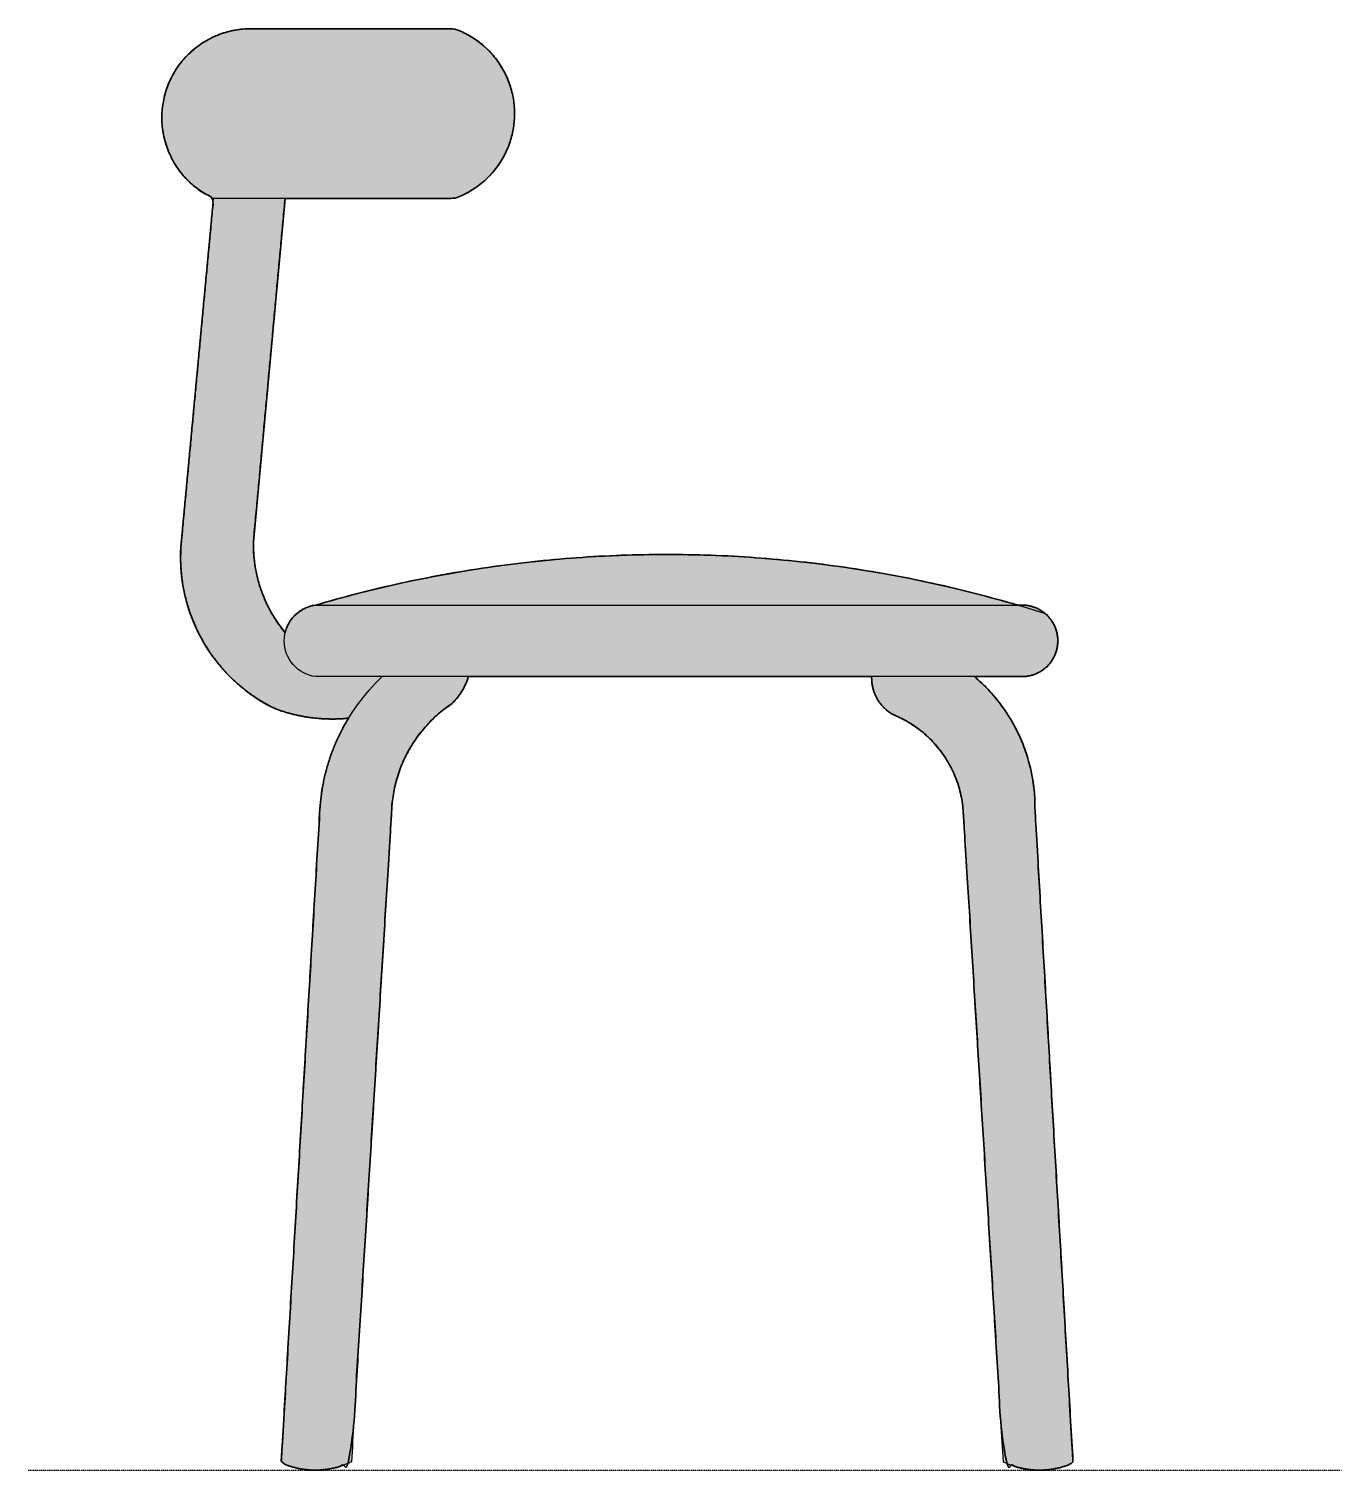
# Model space of a CAD drawing. Header units: millimetres. Extents: x 0 to 1796, y -927 to 754.
# Drawn here: x 1108 to 1796, y 0 to 754 of the extents above; entities that cross this region are included whole.
import ezdxf

# ---------------------------------------------------------------- set-up
doc = ezdxf.new("R2010")
doc.units = ezdxf.units.MM
doc.linetypes.add('Dots', pattern=[1, 0, -1])
doc.layers.add('Blocks', color=7, linetype='Continuous')
doc.layers.add('Blocks$Fill', color=7, linetype='Continuous', true_color=0xffffff)
for name, color, linetype, lineweight, true_color in [('Blocks$Inner', 7, 'Continuous', 25, 0x007f00), ('Blocks$Outline', 7, 'Continuous', 35, 0xff3f3f), ('Groud', 7, 'Dots', 25, 0x243775)]:
    doc.layers.add(name, color=color, linetype=linetype, lineweight=lineweight, true_color=true_color)

# ---------------------------------------------------------------- blocks, each defined once
blk = doc.blocks.new('Torno Chair Side')
at = {"layer": 'Blocks$Fill', "extrusion": (0, 0, -1)}
blk.add_hatch(color=256, dxfattribs=at).paths.add_polyline_path([(-167.15, 393.09), (-164.7, 392.88), (-162.23, 392.74), (-159.75, 392.68), (-157.27, 392.68), (-154.78, 392.76), (-152.3, 392.91), (-149.82, 393.13), (-147.34, 393.43), (-144.88, 393.79), (-142.42, 394.23), (-139.99, 394.74), (-137.57, 395.31), (-135.17, 395.96), (-132.8, 396.68), (-130.45, 397.46), (-128.14, 398.3), (-126.74, 399.02), (-125.35, 399.76), (-123.96, 400.54), (-122.58, 401.34), (-121.21, 402.17), (-119.84, 403.03), (-118.49, 403.92), (-117.15, 404.84), (-115.81, 405.79), (-114.5, 406.76), (-113.19, 407.77), (-111.9, 408.8), (-110.62, 409.86), (-109.36, 410.95), (-108.11, 412.07), (-106.89, 413.21), (-105.68, 414.38), (-104.49, 415.57), (-103.32, 416.79), (-102.17, 418.04), (-101.04, 419.31), (-99.94, 420.61), (-98.86, 421.92), (-97.8, 423.27), (-96.77, 424.63), (-95.76, 426.02), (-94.78, 427.42), (-93.82, 428.85), (-92.9, 430.29), (-92, 431.76), (-91.12, 433.24), (-90.28, 434.74), (-89.47, 436.26), (-88.68, 437.79), (-87.93, 439.33), (-87.21, 440.89), (-86.52, 442.46), (-85.86, 444.04), (-85.23, 445.64), (-84.63, 447.24), (-84.07, 448.85), (-83.53, 450.47), (-83.03, 452.1), (-82.56, 453.73), (-82.13, 455.37), (-81.73, 457.01), (-81.35, 458.66), (-81.02, 460.31), (-80.71, 461.95), (-80.44, 463.6), (-80.19, 465.25), (-79.98, 466.9), (-79.81, 468.54), (-79.66, 470.18), (-79.54, 471.82), (-79.46, 473.45), (-79.4, 475.08), (-79.38, 476.7), (-79.38, 478.31), (-79.42, 479.92), (-79.48, 481.51), (-79.57, 483.1), (-79.69, 484.67), (-79.84, 486.24), (-96.6, 664.92), (-95.79, 665.3), (-94.98, 665.7), (-94.18, 666.12), (-93.38, 666.56), (-92.58, 667.01), (-91.79, 667.48), (-91.01, 667.98), (-90.23, 668.49), (-89.45, 669.02), (-88.68, 669.56), (-87.92, 670.13), (-87.17, 670.71), (-86.43, 671.31), (-85.7, 671.93), (-84.98, 672.57), (-84.26, 673.22), (-83.56, 673.89), (-82.87, 674.58), (-82.2, 675.28), (-81.53, 676), (-80.88, 676.74), (-80.25, 677.49), (-79.63, 678.26), (-79.02, 679.04), (-78.43, 679.83), (-77.86, 680.64), (-77.3, 681.46), (-76.76, 682.3), (-76.24, 683.15), (-75.73, 684.01), (-75.24, 684.88), (-74.78, 685.76), (-74.33, 686.65), (-73.9, 687.54), (-73.49, 688.45), (-73.1, 689.37), (-72.73, 690.29), (-72.38, 691.22), (-72.05, 692.16), (-71.74, 693.1), (-71.45, 694.04), (-71.18, 694.99), (-70.94, 695.95), (-70.71, 696.9), (-70.5, 697.86), (-70.32, 698.82), (-70.15, 699.78), (-70.01, 700.74), (-69.89, 701.7), (-69.79, 702.65), (-69.7, 703.61), (-69.64, 704.56), (-69.6, 705.51), (-69.57, 706.46), (-69.57, 707.4), (-69.58, 708.34), (-69.62, 709.27), (-69.67, 710.2), (-69.74, 711.11), (-69.83, 712.03), (-69.93, 712.93), (-70.05, 713.83), (-70.19, 714.72), (-70.35, 715.6), (-70.52, 716.48), (-70.71, 717.36), (-70.92, 718.24), (-71.14, 719.13), (-71.39, 720.01), (-71.65, 720.89), (-71.94, 721.78), (-72.24, 722.66), (-72.56, 723.54), (-72.9, 724.42), (-73.26, 725.29), (-73.64, 726.16), (-74.04, 727.03), (-74.46, 727.89), (-74.9, 728.75), (-75.36, 729.6), (-75.84, 730.45), (-76.33, 731.28), (-76.85, 732.11), (-77.39, 732.93), (-77.94, 733.74), (-78.51, 734.54), (-79.1, 735.33), (-79.71, 736.11), (-80.33, 736.88), (-80.98, 737.64), (-81.64, 738.38), (-82.31, 739.11), (-83.01, 739.82), (-83.71, 740.52), (-84.44, 741.21), (-85.18, 741.88), (-85.93, 742.53), (-86.69, 743.17), (-87.47, 743.79), (-88.27, 744.4), (-89.07, 744.98), (-89.88, 745.55), (-90.71, 746.1), (-91.55, 746.63), (-92.39, 747.14), (-93.25, 747.64), (-94.11, 748.11), (-94.98, 748.57), (-95.86, 749), (-96.74, 749.41), (-97.63, 749.81), (-98.52, 750.18), (-99.42, 750.54), (-100.33, 750.88), (-101.23, 751.19), (-102.14, 751.49), (-103.05, 751.76), (-103.96, 752.02), (-104.87, 752.25), (-105.79, 752.47), (-106.7, 752.66), (-107.61, 752.84), (-108.52, 753), (-109.42, 753.14), (-110.33, 753.26), (-111.23, 753.36), (-112.12, 753.45), (-113.02, 753.52), (-222.73, 753.52), (-223.53, 753.22), (-224.32, 752.92), (-225.12, 752.59), (-225.91, 752.25), (-226.71, 751.9), (-227.49, 751.53), (-228.28, 751.14), (-229.06, 750.73), (-229.84, 750.31), (-230.61, 749.87), (-231.38, 749.41), (-232.14, 748.94), (-232.9, 748.46), (-233.65, 747.95), (-234.39, 747.43), (-235.12, 746.9), (-235.85, 746.34), (-236.56, 745.78), (-237.27, 745.19), (-237.97, 744.59), (-238.66, 743.98), (-239.33, 743.35), (-240, 742.71), (-240.65, 742.06), (-241.29, 741.39), (-241.92, 740.7), (-242.54, 740), (-243.14, 739.3), (-243.73, 738.57), (-244.31, 737.84), (-244.87, 737.09), (-245.41, 736.34), (-245.94, 735.57), (-246.46, 734.79), (-246.96, 734.01), (-247.44, 733.21), (-247.91, 732.4), (-248.36, 731.59), (-248.79, 730.77), (-249.21, 729.94), (-249.61, 729.1), (-249.99, 728.26), (-250.36, 727.42), (-250.71, 726.56), (-251.04, 725.71), (-251.35, 724.84), (-251.65, 723.98), (-251.93, 723.11), (-252.19, 722.24), (-252.43, 721.37), (-252.65, 720.49), (-252.86, 719.62), (-253.05, 718.74), (-253.22, 717.87), (-253.38, 716.99), (-253.52, 716.12), (-253.64, 715.25), (-253.74, 714.38), (-253.83, 713.51), (-253.9, 712.64), (-253.96, 711.78), (-254, 710.92), (-254.02, 710.07), (-254.03, 709.22), (-254.02, 708.37), (-254, 707.51), (-253.96, 706.65), (-253.9, 705.79), (-253.83, 704.93), (-253.74, 704.06), (-253.64, 703.19), (-253.52, 702.32), (-253.38, 701.44), (-253.22, 700.57), (-253.05, 699.69), (-252.86, 698.82), (-252.65, 697.94), (-252.43, 697.07), (-252.19, 696.19), (-251.93, 695.32), (-251.65, 694.46), (-251.35, 693.59), (-251.04, 692.73), (-250.71, 691.87), (-250.36, 691.02), (-249.99, 690.17), (-249.61, 689.33), (-249.21, 688.49), (-248.79, 687.67), (-248.36, 686.84), (-247.91, 686.03), (-247.44, 685.23), (-246.96, 684.43), (-246.46, 683.64), (-245.94, 682.86), (-245.41, 682.1), (-244.87, 681.34), (-244.31, 680.59), (-243.73, 679.86), (-243.14, 679.14), (-242.54, 678.43), (-241.92, 677.73), (-241.29, 677.05), (-240.65, 676.38), (-240, 675.72), (-239.33, 675.08), (-238.66, 674.45), (-237.97, 673.84), (-237.27, 673.24), (-236.56, 672.66), (-235.85, 672.09), (-235.12, 671.54), (-234.39, 671), (-233.65, 670.48), (-232.9, 669.98), (-232.14, 669.49), (-231.38, 669.02), (-230.61, 668.56), (-229.84, 668.13), (-229.06, 667.7), (-228.28, 667.3), (-227.49, 666.91), (-226.71, 666.54), (-225.91, 666.18), (-225.12, 665.84), (-224.32, 665.52), (-223.53, 665.21), (-222.73, 664.92), (-134.02, 664.92), (-117.44, 485.29), (-117.43, 483.71), (-117.46, 482.13), (-117.51, 480.55), (-117.61, 478.96), (-117.74, 477.36), (-117.9, 475.77), (-118.1, 474.18), (-118.34, 472.59), (-118.61, 471), (-118.92, 469.42), (-119.26, 467.84), (-119.64, 466.26), (-120.06, 464.7), (-120.51, 463.14), (-120.99, 461.59), (-121.51, 460.05), (-122.06, 458.52), (-122.65, 457.01), (-123.27, 455.51), (-123.92, 454.03), (-124.61, 452.56), (-125.32, 451.11), (-126.07, 449.68), (-126.85, 448.27), (-127.66, 446.88), (-128.49, 445.51), (-129.36, 444.16), (-130.25, 442.84), (-131.16, 441.54), (-132.11, 440.26), (-133.07, 439.01), (-134.06, 437.78), (-134.14, 438.12), (-134.23, 438.45), (-134.33, 438.79), (-134.43, 439.12), (-134.53, 439.45), (-134.65, 439.79), (-134.77, 440.12), (-134.89, 440.45), (-135.03, 440.78), (-135.17, 441.1), (-135.31, 441.43), (-135.47, 441.75), (-135.63, 442.07), (-135.79, 442.39), (-135.96, 442.71), (-136.14, 443.02), (-136.33, 443.33), (-136.52, 443.64), (-136.72, 443.95), (-136.92, 444.25), (-137.13, 444.55), (-137.35, 444.84), (-137.57, 445.13), (-137.8, 445.41), (-138.03, 445.7), (-138.27, 445.97), (-138.51, 446.24), (-138.76, 446.51), (-139.01, 446.77), (-139.27, 447.03), (-139.54, 447.28), (-139.8, 447.53), (-140.08, 447.77), (-140.35, 448), (-140.63, 448.23), (-140.92, 448.46), (-141.21, 448.68), (-141.5, 448.89), (-141.79, 449.09), (-142.09, 449.29), (-142.39, 449.49), (-142.7, 449.67), (-143, 449.85), (-143.31, 450.03), (-143.62, 450.2), (-143.94, 450.36), (-144.25, 450.51), (-144.57, 450.66), (-144.89, 450.81), (-145.21, 450.94), (-145.53, 451.07), (-145.85, 451.19), (-146.17, 451.31), (-146.49, 451.42), (-146.82, 451.52), (-147.14, 451.62), (-147.46, 451.71), (-147.79, 451.8), (-148.11, 451.88), (-148.43, 451.95), (-149.07, 452.08), (-149.71, 452.18), (-160.75, 455.33), (-171.87, 458.29), (-183.07, 461.06), (-194.34, 463.63), (-205.68, 466.01), (-217.08, 468.19), (-228.53, 470.17), (-240.04, 471.95), (-251.6, 473.52), (-263.19, 474.89), (-274.82, 476.05), (-286.48, 477), (-298.16, 477.74), (-309.86, 478.28), (-321.58, 478.6), (-333.3, 478.71), (-345.02, 478.6), (-356.74, 478.29), (-368.45, 477.77), (-380.14, 477.03), (-391.81, 476.09), (-403.45, 474.93), (-415.07, 473.57), (-426.64, 472), (-438.17, 470.23), (-449.65, 468.25), (-461.07, 466.07), (-472.44, 463.69), (-483.74, 461.11), (-494.97, 458.34), (-506.13, 455.38), (-517.2, 452.22), (-520.7, 452.22), (-521.04, 452.19), (-521.38, 452.16), (-521.73, 452.12), (-522.07, 452.07), (-522.42, 452.02), (-522.76, 451.96), (-523.11, 451.9), (-523.46, 451.82), (-523.81, 451.74), (-524.16, 451.65), (-524.51, 451.56), (-524.86, 451.46), (-525.21, 451.34), (-525.56, 451.23), (-525.91, 451.1), (-526.26, 450.97), (-526.6, 450.83), (-526.95, 450.68), (-527.3, 450.53), (-527.64, 450.36), (-527.98, 450.19), (-528.32, 450.01), (-528.65, 449.83), (-528.99, 449.63), (-529.32, 449.43), (-529.64, 449.22), (-529.97, 449.01), (-530.29, 448.78), (-530.6, 448.55), (-530.91, 448.32), (-531.22, 448.07), (-531.52, 447.82), (-531.94, 447.46), (-532.35, 447.08), (-532.75, 446.69), (-533.13, 446.28), (-533.51, 445.87), (-533.87, 445.44), (-534.22, 445), (-534.55, 444.56), (-534.87, 444.1), (-535.18, 443.64), (-535.47, 443.17), (-535.75, 442.69), (-536.01, 442.21), (-536.26, 441.71), (-536.49, 441.22), (-536.7, 440.72), (-536.9, 440.22), (-537.09, 439.71), (-537.26, 439.2), (-537.41, 438.69), (-537.55, 438.18), (-537.67, 437.67), (-537.78, 437.16), (-537.87, 436.65), (-537.95, 436.14), (-538.01, 435.64), (-538.06, 435.13), (-538.1, 434.64), (-538.12, 434.14), (-538.13, 433.65), (-538.13, 433.16), (-538.11, 432.68), (-538.09, 432.27), (-538.05, 431.86), (-538.01, 431.44), (-537.96, 431.02), (-537.9, 430.6), (-537.82, 430.18), (-537.74, 429.76), (-537.65, 429.33), (-537.54, 428.91), (-537.43, 428.48), (-537.3, 428.06), (-537.17, 427.63), (-537.02, 427.21), (-536.86, 426.79), (-536.69, 426.36), (-536.51, 425.95), (-536.32, 425.53), (-536.12, 425.11), (-535.9, 424.7), (-535.68, 424.3), (-535.44, 423.89), (-535.2, 423.5), (-534.94, 423.1), (-534.67, 422.72), (-534.39, 422.33), (-534.1, 421.96), (-533.81, 421.59), (-533.5, 421.23), (-533.18, 420.87), (-532.85, 420.53), (-532.52, 420.19), (-532.17, 419.86), (-531.82, 419.54), (-531.46, 419.23), (-531.09, 418.93), (-530.71, 418.63), (-530.33, 418.35), (-529.94, 418.08), (-529.55, 417.82), (-529.15, 417.57), (-528.74, 417.33), (-528.33, 417.1), (-527.91, 416.88), (-527.5, 416.68), (-527.07, 416.48), (-526.65, 416.3), (-526.22, 416.12), (-525.79, 415.96), (-525.36, 415.81), (-524.93, 415.67), (-524.5, 415.54), (-524.06, 415.43), (-523.63, 415.32), (-523.19, 415.23), (-522.76, 415.14), (-522.33, 415.07), (-521.9, 415.01), (-521.47, 414.96), (-521.05, 414.91), (-520.62, 414.88), (-520.2, 414.86), (-519.78, 414.85), (-519.37, 414.84), (-518.96, 414.85), (-494.57, 414.85), (-496.37, 413.27), (-498.14, 411.64), (-499.88, 409.95), (-501.58, 408.2), (-503.23, 406.4), (-504.85, 404.55), (-506.42, 402.65), (-507.94, 400.7), (-509.41, 398.7), (-510.83, 396.66), (-512.2, 394.57), (-513.51, 392.45), (-514.76, 390.28), (-515.95, 388.08), (-517.08, 385.84), (-518.15, 383.57), (-519.16, 381.27), (-520.1, 378.94), (-520.97, 376.6), (-521.78, 374.23), (-522.52, 371.84), (-523.19, 369.44), (-523.79, 367.03), (-524.33, 364.6), (-524.8, 362.17), (-525.2, 359.74), (-525.53, 357.31), (-525.79, 354.87), (-525.98, 352.45), (-526.11, 350.03), (-526.18, 347.62), (-526.18, 345.22), (-546.06, 4.33), (-545.98, 4.23), (-545.9, 4.14), (-545.81, 4.04), (-545.72, 3.95), (-545.63, 3.86), (-545.53, 3.77), (-545.44, 3.69), (-545.34, 3.6), (-545.24, 3.52), (-545.14, 3.44), (-545.03, 3.36), (-544.93, 3.28), (-544.82, 3.21), (-544.71, 3.13), (-544.6, 3.06), (-544.49, 3), (-544.38, 2.93), (-544.26, 2.87), (-544.15, 2.81), (-544.03, 2.75), (-543.91, 2.69), (-543.79, 2.64), (-543.67, 2.59), (-543.55, 2.54), (-543.43, 2.49), (-543.31, 2.45), (-543.19, 2.41), (-543.06, 2.37), (-542.94, 2.34), (-542.82, 2.31), (-542.69, 2.28), (-542.57, 2.25), (-541.59, 1.93), (-540.59, 1.63), (-539.59, 1.35), (-538.58, 1.1), (-537.55, 0.87), (-536.52, 0.67), (-535.48, 0.48), (-534.43, 0.33), (-533.38, 0.2), (-532.33, 0.09), (-531.26, 0.01), (-530.2, -0.04), (-529.13, -0.07), (-528.06, -0.07), (-526.99, -0.05), (-525.93, 0), (-524.86, 0.08), (-523.8, 0.18), (-522.74, 0.31), (-521.68, 0.46), (-520.63, 0.64), (-519.58, 0.84), (-518.55, 1.07), (-517.52, 1.33), (-516.5, 1.61), (-515.49, 1.91), (-514.48, 2.24), (-513.5, 2.58), (-512.52, 2.95), (-511.55, 3.35), (-510.6, 3.76), (-509.67, 4.19), (-488.78, 342.52), (-488.67, 344.53), (-488.49, 346.56), (-488.23, 348.59), (-488.08, 349.61), (-487.91, 350.63), (-487.72, 351.66), (-487.51, 352.68), (-487.28, 353.7), (-487.03, 354.73), (-486.76, 355.75), (-486.47, 356.77), (-486.17, 357.78), (-485.84, 358.8), (-485.5, 359.81), (-485.14, 360.82), (-484.75, 361.82), (-484.35, 362.82), (-483.93, 363.81), (-483.49, 364.8), (-483.04, 365.77), (-482.56, 366.75), (-482.06, 367.71), (-481.55, 368.67), (-481.02, 369.62), (-480.47, 370.56), (-479.9, 371.49), (-479.32, 372.41), (-478.72, 373.31), (-478.1, 374.21), (-477.46, 375.1), (-476.81, 375.97), (-476.15, 376.83), (-475.46, 377.68), (-474.77, 378.52), (-474.06, 379.34), (-473.33, 380.15), (-472.59, 380.94), (-471.84, 381.72), (-471.07, 382.48), (-470.29, 383.23), (-469.5, 383.96), (-468.7, 384.68), (-467.89, 385.38), (-467.06, 386.06), (-466.23, 386.73), (-465.38, 387.38), (-464.53, 388.01), (-463.67, 388.63), (-462.8, 389.23), (-461.92, 389.81), (-461.04, 390.37), (-460.15, 390.91), (-459.25, 391.44), (-458.35, 391.95), (-457.44, 392.44), (-455.61, 393.37), (-453.77, 394.23), (-451.91, 395.02), (-451.3, 395.38), (-450.69, 395.76), (-450.09, 396.17), (-449.5, 396.6), (-448.92, 397.05), (-448.35, 397.53), (-447.79, 398.02), (-447.25, 398.54), (-446.73, 399.08), (-446.22, 399.64), (-445.73, 400.22), (-445.25, 400.82), (-444.8, 401.44), (-444.37, 402.07), (-444.16, 402.39), (-443.96, 402.71), (-443.77, 403.04), (-443.58, 403.38), (-443.39, 403.71), (-443.21, 404.05), (-443.04, 404.39), (-442.87, 404.74), (-442.56, 405.43), (-442.27, 406.14), (-442.01, 406.85), (-441.77, 407.58), (-441.56, 408.3), (-441.37, 409.03), (-441.21, 409.76), (-441.07, 410.5), (-440.96, 411.23), (-440.88, 411.96), (-440.82, 412.69), (-440.79, 413.41), (-440.78, 414.13), (-440.79, 414.85), (-229.91, 414.85), (-229.58, 413.84), (-229.23, 412.85), (-228.84, 411.86), (-228.41, 410.88), (-227.96, 409.91), (-227.47, 408.96), (-226.95, 408.03), (-226.4, 407.11), (-225.82, 406.21), (-225.21, 405.32), (-224.57, 404.47), (-223.9, 403.63), (-223.22, 402.82), (-222.5, 402.03), (-221.76, 401.27), (-221.01, 400.53), (-219.32, 399.36), (-217.65, 398.13), (-216.02, 396.85), (-214.41, 395.51), (-212.83, 394.11), (-211.29, 392.66), (-209.78, 391.16), (-208.32, 389.61), (-206.89, 388.01), (-205.51, 386.36), (-204.18, 384.67), (-202.9, 382.93), (-201.67, 381.15), (-200.49, 379.33), (-199.36, 377.48), (-198.3, 375.59), (-197.29, 373.66), (-196.34, 371.71), (-195.45, 369.74), (-194.62, 367.74), (-193.86, 365.72), (-193.16, 363.68), (-192.52, 361.62), (-191.95, 359.56), (-191.44, 357.49), (-191, 355.41), (-190.62, 353.33), (-190.31, 351.24), (-190.05, 349.16), (-189.86, 347.09), (-189.74, 345.03), (-189.67, 342.97), (-168.7, 4.24), (-167.77, 3.81), (-166.82, 3.39), (-165.85, 2.99), (-164.88, 2.62), (-163.89, 2.27), (-162.89, 1.94), (-161.87, 1.64), (-160.85, 1.36), (-159.82, 1.1), (-158.79, 0.87), (-157.74, 0.66), (-156.69, 0.48), (-155.63, 0.32), (-154.57, 0.19), (-153.51, 0.09), (-152.44, 0.01), (-151.38, -0.04), (-150.31, -0.06), (-149.24, -0.06), (-148.17, -0.04), (-147.11, 0.02), (-146.04, 0.1), (-144.99, 0.2), (-143.93, 0.33), (-142.89, 0.49), (-141.85, 0.67), (-140.82, 0.87), (-139.79, 1.1), (-138.78, 1.35), (-137.78, 1.63), (-136.78, 1.93), (-135.8, 2.25), (-135.67, 2.28), (-135.53, 2.31), (-135.39, 2.35), (-135.26, 2.39), (-135.12, 2.43), (-134.99, 2.48), (-134.85, 2.53), (-134.72, 2.58), (-134.58, 2.63), (-134.45, 2.69), (-134.32, 2.76), (-134.19, 2.82), (-134.07, 2.89), (-133.94, 2.96), (-133.82, 3.03), (-133.69, 3.11), (-133.57, 3.19), (-133.45, 3.27), (-133.34, 3.36), (-133.22, 3.45), (-133.11, 3.54), (-133, 3.63), (-132.89, 3.72), (-132.78, 3.82), (-132.68, 3.92), (-132.58, 4.02), (-132.48, 4.13), (-132.39, 4.23), (-132.29, 4.34), (-132.2, 4.45), (-132.12, 4.56), (-132.03, 4.67), (-152.24, 345.66), (-152.48, 348.72), (-152.8, 351.78), (-153.23, 354.85), (-153.74, 357.92), (-154.35, 360.98), (-155.06, 364.03), (-155.86, 367.07), (-156.75, 370.09), (-157.74, 373.08), (-158.82, 376.05), (-159.99, 378.99), (-161.25, 381.9), (-162.59, 384.77), (-164.03, 387.59), (-165.55, 390.36)], flags=0)
at = {"layer": 'Blocks$Inner'}
for p, q in [((113.02, 753.52), (222.73, 753.52)), ((79.84, 486.24), (96.6, 664.92)), ((222.73, 664.92), (96.6, 664.92)), ((134.02, 664.92), (117.44, 485.29)), ((149.98, 452.22), (520.7, 452.22)), ((518.96, 414.85), (149.93, 414.85))]:
    blk.add_line(p, q, dxfattribs=at)
at = {"layer": 'Blocks$Inner', "extrusion": (0, 0, -1)}
for centre, radius, start, end in [((-116.05, 707.13), 46.48, 294.73652, 86.25861), ((-207.03, 709.22), 47, 109.51287, 250.48713), ((-167.66, 477.24), 88.28, 296.59256, 5.84732), ((-333.52, -171.44), 650.15, 73.57749, 107.73107), ((-152.43, 433.53), 18.85, 277.61578, 82.54946), ((-519.42, 433.55), 18.71, 93.93444, 271.40616), ((-255.82, 339.15), 103.79, 3.59869, 46.83281), ((-462.69, 414.09), 21.91, 299.45828, 1.9702), ((-158.69, 478.39), 85.71, 264.33516, 290.88007)]:
    blk.add_arc(centre, radius, start, end, dxfattribs=at)
at = {"layer": 'Blocks$Inner'}
blk.add_arc((190.11, 484.06), 72.68, 179.02968, 219.54349, dxfattribs=at)
for points, weights in [([(229.91, 414.85), (227.37, 406.5), (221.01, 400.53)], [1, 0.966133133571, 1]), ([(494.57, 414.85), (526.75, 387.47), (526.18, 345.22)], [1, 0.904863402062, 1]), ([(221.01, 400.53), (190.36, 379.91), (189.67, 342.97)], [1, 0.887052482307, 1]), ([(488.78, 342.52), (487.34, 380.7), (451.91, 395.02)], [1, 0.839308646042, 1]), ([(135.8, 2.25), (133.45, 2.74), (132.03, 4.67)], [1, 0.933429324547, 1]), ([(168.7, 4.24), (152.65, -3.48), (135.8, 2.25)], [1, 0.926113536277, 1]), ([(542.57, 2.25), (525.72, -3.48), (509.67, 4.19)], [1, 0.926113536277, 1]), ([(546.06, 4.33), (544.67, 2.69), (542.57, 2.25)], [1, 0.945439332518, 1])]:
    blk.add_rational_spline(points, weights, degree=2, dxfattribs=at)
for points in [[(132.03, 4.67), (152.24, 345.66)], [(189.67, 342.97), (168.7, 4.24)], [(509.67, 4.19), (488.78, 342.52)], [(526.18, 345.22), (546.06, 4.33)]]:
    blk.add_open_spline(points, degree=1, dxfattribs=at)
at = {"layer": 'Blocks$Outline'}
for points, weights, knots in [([(167.15, 393.09), (147.03, 391.09), (128.14, 398.3), (73.62, 425.59), (79.84, 486.24), (88.22, 575.58), (96.6, 664.92), (63.76, 680.05), (70.35, 715.6), (76.93, 751.16), (113.02, 753.52), (167.87, 753.52), (222.73, 753.52), (254.03, 742.42), (254.03, 709.22), (254.03, 676.01), (222.73, 664.92), (178.37, 664.92), (134.02, 664.92)], [1, 0.973289366446, 1, 0.822864936903, 1, 1, 1, 0.789292857458, 1, 0.789292857458, 1, 1, 1, 0.816706356271, 1, 0.816706356271, 1, 1, 1], [0, 0, 0, 3.971136, 3.971136, 14.642206, 14.642206, 32.588575, 32.588575, 38.734668, 38.734668, 44.880762, 44.880762, 55.851789, 55.851789, 61.633669, 61.633669, 67.41555, 67.41555, 76.286231, 76.286231, 76.286231]), ([(134.02, 664.92), (125.73, 575.1), (117.44, 485.29), (116.99, 458.47), (134.06, 437.78)], [1, 1, 1, 0.938149632497, 1], [0, 0, 0, 18.039322, 18.039322, 23.178752, 23.178752, 23.178752]), ([(517.2, 452.22), (518.95, 452.22), (520.7, 452.22), (526.83, 451.8), (538.54, 441.87), (538.11, 432.68), (537.26, 414.4), (518.96, 414.85), (506.76, 414.85), (494.57, 414.85)], [1, 1, 1, 0.881874518334, 0.832989654316, 1, 0.71486417265, 1, 1, 1], [42.147751, 42.147751, 42.147751, 42.497835, 42.497835, 43.698316, 45.395602, 45.395602, 48.29337, 48.29337, 50.732797, 50.732797, 50.732797]), ([(229.91, 414.85), (227.37, 406.5), (221.01, 400.53), (190.36, 379.91), (189.67, 342.97), (179.19, 173.61), (168.7, 4.24), (152.65, -3.48), (135.8, 2.25), (133.45, 2.74), (132.03, 4.67), (142.14, 175.17), (152.24, 345.66)], [1, 0.966133133571, 1, 0.887052482307, 1, 1, 1, 0.926113536277, 1, 0.933429324547, 1, 1, 1], [0, 0, 0, 1.704961, 1.704961, 8.517268, 8.517268, 42.455082, 42.455082, 45.83434, 45.83434, 46.292601, 46.292601, 80.519248, 80.519248, 80.519248]), ([(494.57, 414.85), (526.75, 387.47), (526.18, 345.22), (536.12, 174.78), (546.06, 4.33), (544.67, 2.69), (542.57, 2.25), (525.72, -3.48), (509.67, 4.19), (499.22, 173.36), (488.78, 342.52), (487.34, 380.7), (451.91, 395.02), (440.33, 401.56), (440.79, 414.85)], [1, 0.904863402062, 1, 1, 1, 0.945439332518, 1, 0.926113536277, 1, 1, 1, 0.839308646042, 1, 0.854857879895, 1], [0, 0, 0, 7.898586, 7.898586, 42.046141, 42.046141, 42.460586, 42.460586, 45.839843, 45.839843, 79.736689, 79.736689, 86.517711, 86.517711, 88.908411, 88.908411, 88.908411])]:
    blk.add_rational_spline(points, weights, degree=2, knots=knots, dxfattribs=at)
for points, weights in [([(149.71, 452.18), (333.45, 506.34), (517.2, 452.22)], [1, 0.957638819746, 0.996681742203]), ([(134.06, 437.78), (136.97, 450.33), (149.71, 452.18)], [0.931599367959, 0.794814018607, 0.994639987085]), ([(152.24, 345.66), (153.84, 371.22), (167.15, 393.09)], [1, 0.955022562139, 0.967570486311])]:
    blk.add_rational_spline(points, weights, degree=2, dxfattribs=at)
blk.add_open_spline([(440.79, 414.85), (335.35, 414.85), (229.91, 414.85)], degree=2, dxfattribs=at)

msp = doc.modelspace()

# ---------------------------------------------------------------- linework, layer by layer
at = {"layer": 'Groud'}
msp.add_lwpolyline([(1108.13, 0), (1795.5, 0)], dxfattribs=at)

# ---------------------------------------------------------------- block references
at = {"layer": 'Blocks'}
msp.add_blockref('Torno Chair Side', (1108.13, 0), dxfattribs=at)

doc.saveas('drawing.dxf')
